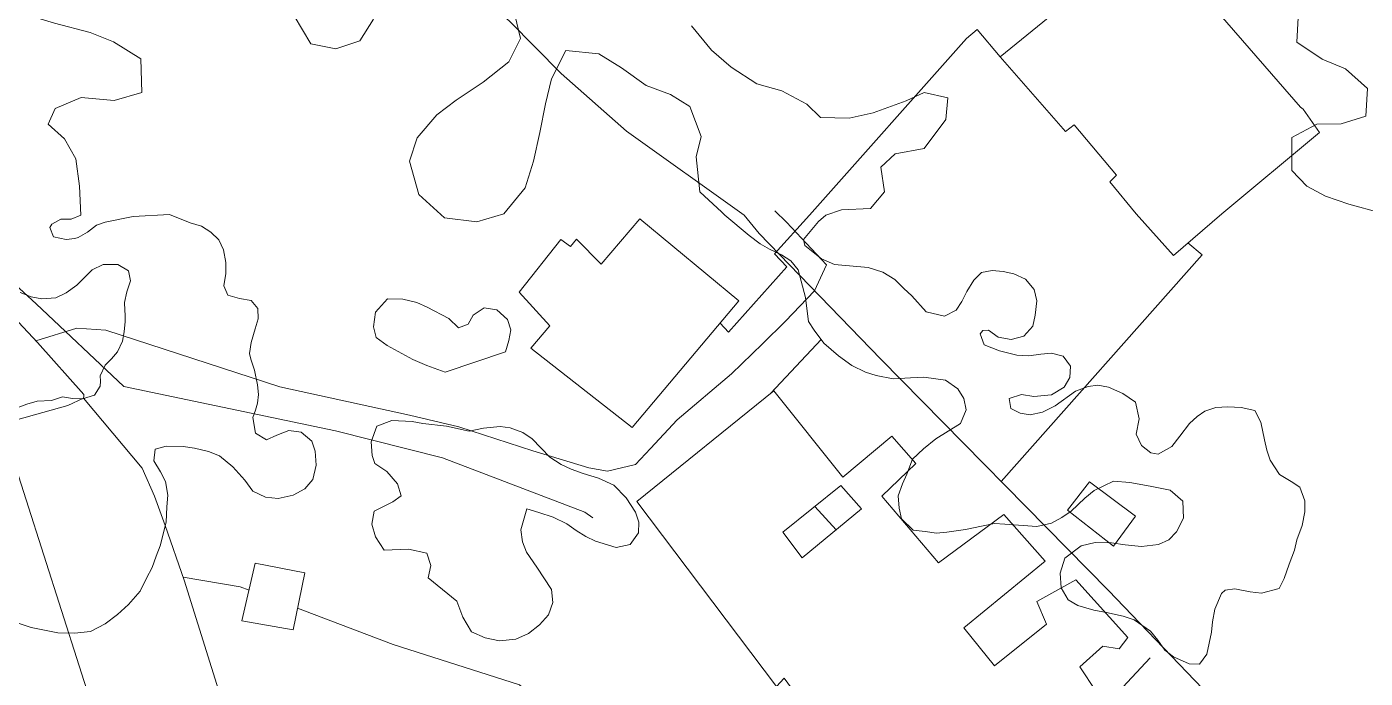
# Model space of a CAD drawing. Header units: metres. Extents: x 4652992 to 4879070, y 2074171 to 2309877.
# Drawn here: x 4654504.2 to 4654568.7, y 2308551 to 2308582.4 of the extents above; entities that cross this region are included whole.
import ezdxf

# ---------------------------------------------------------------- set-up
doc = ezdxf.new("R2010")
doc.units = ezdxf.units.M
doc.header["$MEASUREMENT"] = 0
doc.linetypes.add('DGN Style 3', pattern=[92.779933, 66.271381, -26.508552])
for name, color, linetype, lineweight in [('Level 1', 2, 'Continuous', 0), ('Level 18', 5, 'Continuous', 0), ('Level 20', 30, 'DGN Style 3', 0), ('Level 30', 5, 'Continuous', 0), ('Level 31', 38, 'Continuous', 0), ('Level 35', 4, 'Continuous', 0), ('Level 37', 3, 'Continuous', 0), ('Level 38', 3, 'Continuous', 0), ('Level 40', 1, 'Continuous', 0)]:
    doc.layers.add(name, color=color, linetype=linetype, lineweight=lineweight)

msp = doc.modelspace()

# ---------------------------------------------------------------- linework, layer by layer
at = {"layer": 'Level 1'}
for points in [[(4654538.739633, 2308573.345055, 1326.227592), (4654533.07319, 2308577.392842, 1325.590092), (4654529.918014, 2308580.172119, 1325.452592), (4654527.435478, 2308582.692845, 1325.402592), (4654523.896122, 2308585.837703, 1325.077592), (4654521.615042, 2308587.46486, 1324.890092), (4654519.548864, 2308588.543784, 1324.790092), (4654517.762711, 2308589.410228, 1324.652592), (4654515.534105, 2308590.893869, 1324.577592), (4654511.736345, 2308594.08666, 1324.415092), (4654509.832851, 2308595.590264, 1324.327592), (4654507.506685, 2308596.984977, 1324.140092), (4654505.155471, 2308598.250555, 1323.990092), (4654503.408603, 2308599.457543, 1323.890092), (4654500.721721, 2308601.61483, 1323.765092), (4654491.300866, 2308609.907749, 1323.477592), (4654490.455669, 2308610.816612, 1323.602592), (4654489.351459, 2308611.505658, 1323.602592), (4654488.357452, 2308612.765944, 1323.602592)], [(4654558.205419, 2308522.096001, 1332), (4654559.118448, 2308523.317628, 1331), (4654560.421105, 2308524.460633, 1330), (4654563.075382, 2308526.911469, 1329), (4654565.722792, 2308529.758935, 1328.3), (4654566.083876, 2308530.507221, 1328.12), (4654566.556238, 2308532.106171, 1327.98), (4654567.146722, 2308535.08041, 1328), (4654566.023103, 2308544.489733, 1327.04), (4654565.025859, 2308546.761457, 1326.96), (4654564.482387, 2308547.412974, 1326.96), (4654562.354135, 2308548.94766, 1327), (4654556.295276, 2308555.257094, 1326.68), (4654545.325048, 2308566.414119, 1326.36), (4654539.462425, 2308572.454543, 1326.26), (4654538.739633, 2308573.345055, 1326.227592)]]:
    msp.add_polyline3d(points, dxfattribs=at)
at = {"layer": 'Level 18', "color": 30}
msp.add_polyline3d([(4654498.937389, 2308573.345031, 1333.351292), (4654504.67564, 2308567.215439, 1335.201292), (4654506.92013, 2308564.70694, 1335.811292), (4654506.922525, 2308564.610017, 1335.811292), (4654506.897949, 2308564.534975, 1335.811292), (4654506.151546, 2308564.181671, 1335.821292), (4654495.747807, 2308561.274162, 1335.951292), (4654490.684373, 2308559.893348, 1336.263453), (4654484.686182, 2308558.06469, 1337.068613)], dxfattribs=at)
at = {"layer": 'Level 20', "extrusion": (-0.0972816111900718, -0.671144023715534, 0.7349163133004917), "elevation": -2001188.999948, "flags": 128}
msp.add_lwpolyline([(4275210.928289, 2170650.926448), (4275213.715671, 2170650.837973), (4275214.164465, 2170650.703972)], dxfattribs=at)
at = {"layer": 'Level 20', "linetype": 'Continuous'}
for points in [[(4654504.602849, 2308567.293194, 1335.177825), (4654506.583624, 2308567.903421, 1334.937825), (4654507.971669, 2308567.798618, 1334.617825), (4654516.36291, 2308565.081531, 1332.697825), (4654522.614665, 2308563.701042, 1331.497825), (4654524.991473, 2308563.139903, 1330.897825), (4654528.550556, 2308561.983451, 1329.017825), (4654531.256635, 2308561.173017, 1327.977825), (4654532.151077, 2308561.012565, 1327.337825), (4654533.506487, 2308561.336219, 1327.097825), (4654534.223598, 2308562.105472, 1327.097825), (4654535.509267, 2308563.481509, 1327.177825), (4654538.138427, 2308565.702441, 1327.097825), (4654539.631896, 2308567.147129, 1327.057825), (4654540.741384, 2308568.236985, 1326.917825), (4654542.136223, 2308569.699654, 1326.305608), (4654542.705186, 2308570.95469, 1326.405608), (4654540.773907, 2308573.008191, 1326.445608), (4654540.220991, 2308573.548838, 1326.585608)], [(4654532.536872, 2308480.159748, 1346.79442), (4654530.47426, 2308486.512024, 1345.53442), (4654527.350989, 2308496.60668, 1344.17442), (4654524.550692, 2308504.454575, 1343.63442), (4654521.160163, 2308516.34854, 1342.09442), (4654518.294688, 2308525.579173, 1341.49442), (4654516.712979, 2308529.837527, 1340.77442), (4654516.508512, 2308532.338892, 1340.57442), (4654516.415537, 2308534.085332, 1340.43442), (4654516.236964, 2308539.427599, 1339.85442), (4654515.045647, 2308545.235573, 1338.77442), (4654511.753187, 2308555.755312, 1337.45442), (4654510.835112, 2308558.393913, 1337.07442), (4654510.312808, 2308559.812308, 1336.87442), (4654509.726339, 2308561.151116, 1336.35442), (4654506.891845, 2308564.532086, 1335.811374)], [(4654517.214338, 2308554.405872, 1336.787441), (4654521.830336, 2308552.668642, 1335.811983), (4654527.907173, 2308550.714255, 1334.851983), (4654532.054425, 2308547.119836, 1334.451983), (4654534.770033, 2308544.967411, 1334.071983), (4654538.538535, 2308543.927226, 1332.151983), (4654542.030845, 2308543.039503, 1331.151983), (4654545.71547, 2308541.970614, 1330.171983), (4654547.285755, 2308541.712174, 1329.731983), (4654549.326953, 2308542.877234, 1328.811983), (4654554.79524, 2308548.239253, 1327.291983), (4654558.314231, 2308552.012121, 1326.691983)]]:
    msp.add_polyline3d(points, dxfattribs=at)
at = {"layer": 'Level 30', "color": 1, "extrusion": (-0.0236119446566735, 0.0720580359851887, 0.997120913189312), "elevation": 57781.720168, "flags": 128}
msp.add_lwpolyline([(-5142012.503828, -742177.122879), (-5142009.656478, -742175.935983), (-5142008.580566, -742178.416349)], dxfattribs=at)
at = {"layer": 'Level 30', "color": 1}
for points in [[(4654557.635044, 2308573.413332, 1337.462025), (4654556.371649, 2308574.951537, 1337.50564), (4654556.691452, 2308575.274643, 1337.50564), (4654554.649551, 2308577.702195, 1337.48689), (4654554.235673, 2308577.375109, 1337.44314), (4654551.07405, 2308580.966889, 1337.41814), (4654558.360785, 2308586.893797, 1337.45564), (4654559.536999, 2308585.475761, 1340.17439), (4654565.549746, 2308578.540598, 1340.18064), (4654565.687741, 2308578.453921, 1337.78064), (4654566.471915, 2308577.330648, 1337.64314), (4654561.764864, 2308573.409366, 1337.560106)], [(4654533.347368, 2308563.121235, 1328.488711), (4654528.457764, 2308566.930425, 1328.903711), (4654529.375438, 2308568.00555, 1328.938711), (4654527.893258, 2308569.638538, 1328.138711), (4654529.910117, 2308572.171272, 1327.903711), (4654530.374094, 2308571.840179, 1327.978711), (4654530.652575, 2308572.189598, 1327.973711), (4654531.852375, 2308570.982337, 1329.143711), (4654533.720175, 2308573.170185, 1328.898711), (4654538.489347, 2308569.215161, 1328.793711), (4654533.347368, 2308563.121235, 1328.488711)], [(4654542.485957, 2308548.560452, 1329.733945), (4654540.669434, 2308551.037686, 1329.613945), (4654540.292339, 2308550.641849, 1329.353945), (4654533.56226, 2308559.545953, 1328.913945), (4654540.171736, 2308564.874002, 1328.653945), (4654543.494072, 2308560.714137, 1328.773945), (4654545.854675, 2308562.704203, 1328.513945), (4654547.008243, 2308561.380418, 1328.563945), (4654545.381763, 2308559.806331, 1328.893945), (4654548.106676, 2308556.591752, 1328.933945), (4654551.256364, 2308558.921277, 1328.503945), (4654553.252196, 2308556.67225, 1328.833945), (4654549.335227, 2308553.456845, 1329.293945), (4654550.809937, 2308551.635373, 1329.343945), (4654553.318481, 2308553.642093, 1329.003945), (4654552.849061, 2308554.729609, 1328.743945), (4654554.7269, 2308555.78061, 1328.653945), (4654557.234949, 2308552.992749, 1328.693945), (4654556.808009, 2308552.445936, 1328.723945), (4654556.021512, 2308552.582963, 1328.833945), (4654554.925782, 2308551.589932, 1329.053945), (4654555.707569, 2308550.394722, 1329.143945)]]:
    msp.add_polyline3d(points, dxfattribs=at)
msp.add_3dface([(4654544.392509, 2308559.19189, 1329.193945), (4654541.537184, 2308556.832023, 1329.903945), (4654540.611662, 2308558.077291, 1329.823945), (4654543.40103, 2308560.321662, 1328.813945)], dxfattribs=at)
at = {"layer": 'Level 31'}
for points in [[(4654556.544858, 2308557.391365, 1328.701983), (4654554.329375, 2308559.132582, 1328.811983), (4654555.382341, 2308560.501422, 1329.221983), (4654557.599866, 2308558.840769, 1329.191983)], [(4654514.532319, 2308553.805032, 1338.901983), (4654515.180601, 2308556.57878, 1338.891983), (4654517.55968, 2308556.114123, 1338.831983), (4654517.004564, 2308553.368218, 1338.874214)]]:
    msp.add_3dface(points, dxfattribs=at)
at = {"layer": 'Level 35'}
for p, q in [((4654540.014963, 2308564.747624, 1327.831983), (4654542.463595, 2308567.362187, 1327.531983)), ((4654543.168809, 2308558.180527, 1329.203944), (4654542.139859, 2308559.306902, 1329.273944))]:
    msp.add_line(p, q, dxfattribs=at)
at = {"layer": 'Level 37'}
msp.add_line((4654541.887929, 2308573.345058, 1329.095047), (4654549.45326, 2308581.850757, 1333.396386), dxfattribs=at)
at = {"layer": 'Level 37', "elevation": 1333.396386, "flags": 128}
msp.add_lwpolyline([(4654549.45326, 2308581.850757), (4654549.964449, 2308582.291648), (4654551.07405, 2308580.966889)], dxfattribs=at)
at = {"layer": 'Level 37', "extrusion": (-0.183868182548229, -0.3956906831441317, 0.8997896280349877), "elevation": -1768105.01438, "flags": 128}
msp.add_lwpolyline([(3248255.241742, 3649238.572722), (3248259.427983, 3649254.111634), (3248258.560319, 3649254.372177)], dxfattribs=at)
at = {"layer": 'Level 37'}
for points in [[(4654499.964975, 2308573.345032, 1335.489651), (4654504.620689, 2308569.078863, 1335.949651), (4654508.843053, 2308565.082903, 1336.789651), (4654519.044259, 2308562.947941, 1333.629651), (4654524.199451, 2308561.659766, 1332.849651), (4654531.06414, 2308559.038772, 1332.069651), (4654531.448551, 2308558.763044, 1332.049651)], [(4654541.887929, 2308573.345057, 1329.095047), (4654540.204647, 2308571.485689, 1328.175047), (4654540.79249, 2308570.847929, 1328.215047), (4654537.978625, 2308567.699423, 1328.065047), (4654537.577535, 2308568.134543, 1328.025047)]]:
    msp.add_polyline3d(points, dxfattribs=at)
at = {"layer": 'Level 38'}
msp.add_polyline3d([(4654466.114516, 2308549.810089, 1340.402739), (4654468.110146, 2308550.247242, 1340.492739), (4654467.567695, 2308552.550725, 1340.362739), (4654476.111766, 2308554.8464, 1340.292739), (4654485.898102, 2308557.558509, 1340.172739), (4654503.287165, 2308562.299778, 1340.072739), (4654509.245852, 2308543.633003, 1341.062739), (4654520.932816, 2308504.623381, 1346.182739), (4654525.51054, 2308488.85225, 1347.922739), (4654530.059851, 2308474.379109, 1350.542739), (4654511.385427, 2308468.929381, 1350.902739), (4654489.014532, 2308463.048098, 1349.822739), (4654455.24508, 2308453.977038, 1347.202739), (4654453.573736, 2308460.315587, 1347.222739)], dxfattribs=at)
at = {"layer": 'Level 40', "color": 3}
for points in [[(4654503.591473, 2308583.31805, 1330.424504), (4654504.534685, 2308582.879701, 1330.487004), (4654505.507421, 2308582.593928, 1330.574504), (4654507.213187, 2308582.145863, 1330.774504), (4654508.339447, 2308581.699908, 1330.899504), (4654509.656205, 2308580.876178, 1330.999504), (4654509.712305, 2308579.258921, 1331.187004), (4654508.372775, 2308578.875149, 1331.324504), (4654506.791008, 2308579.010455, 1331.474504), (4654505.528662, 2308578.480659, 1331.999504), (4654505.197999, 2308577.725387, 1332.624504), (4654505.9853, 2308577.026194, 1333.687004), (4654506.535427, 2308576.054885, 1334.399504), (4654506.701466, 2308574.73334, 1335.049504), (4654506.776655, 2308573.345036, 1334.669068)], [(4654520.883024, 2308582.790102, 1328.221386), (4654520.223413, 2308581.744323, 1328.121386), (4654519.059368, 2308581.355777, 1328.008886), (4654517.863047, 2308581.590872, 1327.958886), (4654517.049279, 2308582.938595, 1327.921386)], [(4654537.803608, 2308573.345055, 1328.62901), (4654537.664432, 2308573.492956, 1328.621386), (4654536.599343, 2308574.472897, 1328.608886), (4654536.427227, 2308576.147775, 1328.658886), (4654536.671457, 2308577.13312, 1328.733886), (4654536.121947, 2308578.57774, 1328.696386), (4654535.195871, 2308579.149274, 1328.646386), (4654534.024461, 2308579.592569, 1328.608886), (4654532.82105, 2308580.445228, 1328.671386), (4654531.731188, 2308581.109832, 1328.796386), (4654530.144672, 2308581.278416, 1328.658886), (4654529.460287, 2308579.917299, 1328.608886), (4654529.159696, 2308578.704567, 1328.608886), (4654528.897093, 2308577.322012, 1328.608886), (4654528.584115, 2308575.951611, 1328.596386), (4654528.182913, 2308574.656049, 1328.596386), (4654527.15217, 2308573.405277, 1328.571386), (4654525.855928, 2308573.021852, 1328.421386), (4654524.300862, 2308573.209624, 1328.333886), (4654523.059325, 2308574.339244, 1328.196386), (4654522.604026, 2308575.948567, 1328.158886), (4654522.986579, 2308577.061195, 1328.171386), (4654523.929373, 2308578.172529, 1328.208886), (4654524.853795, 2308578.886653, 1328.233886), (4654526.16201, 2308579.749161, 1328.346386), (4654527.394526, 2308580.737039, 1328.546386), (4654527.965914, 2308581.857657, 1328.633886), (4654527.687476, 2308582.995888, 1328.658886)], [(4654569.411515, 2308573.461571, 1338.86391), (4654567.877151, 2308573.880314, 1338.37439), (4654566.754016, 2308574.257649, 1338.16189), (4654565.868079, 2308574.737073, 1337.98689), (4654565.132062, 2308575.498997, 1337.88689), (4654565.132868, 2308577.092244, 1337.89939), (4654566.350126, 2308577.727926, 1338.11189), (4654567.517142, 2308577.738359, 1338.23689), (4654568.696825, 2308578.117537, 1338.34939), (4654568.791109, 2308579.449204, 1338.62439), (4654567.73067, 2308580.395668, 1338.77439), (4654566.601335, 2308580.854171, 1338.79939), (4654565.378576, 2308581.680472, 1338.92439), (4654565.43534, 2308582.861851, 1339.14939)], [(4654536.205068, 2308582.467013, 1330.346386), (4654537.169684, 2308581.297104, 1330.471386), (4654538.114961, 2308580.479951, 1330.671386), (4654539.356084, 2308579.671745, 1330.908886), (4654540.552543, 2308579.329512, 1331.146386), (4654541.755678, 2308578.69113, 1331.408886), (4654542.423759, 2308578.047964, 1331.933886), (4654543.802377, 2308578.00987, 1332.333886), (4654544.960296, 2308578.266012, 1332.971386), (4654546.545846, 2308578.847396, 1333.446386), (4654547.420307, 2308579.25226, 1333.733886), (4654548.559992, 2308579.004053, 1333.883886), (4654548.460622, 2308577.95698, 1333.833886), (4654547.417493, 2308576.54854, 1333.533886), (4654546.020364, 2308576.296562, 1333.221386), (4654545.328751, 2308575.660147, 1332.583886), (4654545.512841, 2308574.464352, 1332.133886), (4654544.834028, 2308573.664192, 1331.421386), (4654543.430361, 2308573.601224, 1330.783886), (4654542.66939, 2308573.345058, 1330.335958)], [(4654506.776655, 2308573.345036, 1334.669068), (4654506.304993, 2308573.157053, 1334.829068), (4654505.800649, 2308573.145096, 1334.989068), (4654505.373684, 2308572.907243, 1335.069068), (4654505.283057, 2308572.749757, 1335.089068), (4654505.447115, 2308572.304007, 1335.009068), (4654506.06275, 2308572.171269, 1334.859068), (4654506.488592, 2308572.224292, 1334.749068), (4654506.64831, 2308572.262275, 1334.689068), (4654507.097281, 2308572.52757, 1334.469068), (4654507.531159, 2308572.868539, 1334.319068), (4654507.941134, 2308573.009164, 1334.056007)], [(4654507.941134, 2308573.009164, 1334.056007), (4654509.293087, 2308573.278044, 1333.624504), (4654511.051291, 2308573.373433, 1333.099504), (4654512.032679, 2308572.96847, 1332.905541)], [(4654542.66939, 2308573.345058, 1330.335958), (4654542.32786, 2308573.037518, 1330.055958), (4654541.603054, 2308572.163789, 1329.705958), (4654541.659095, 2308571.875937, 1329.615958), (4654542.462105, 2308571.232314, 1329.475958), (4654543.094499, 2308570.974253, 1329.425958), (4654544.722305, 2308570.82592, 1329.425958), (4654545.424585, 2308570.593338, 1329.535958), (4654546.003883, 2308570.241289, 1329.605958), (4654546.428842, 2308569.80898, 1329.715958), (4654546.823431, 2308569.456217, 1329.865958), (4654547.51704, 2308568.682087, 1329.955958), (4654548.401561, 2308568.475083, 1330.195958), (4654548.954963, 2308568.761257, 1330.545958), (4654549.22538, 2308569.181463, 1330.815958), (4654549.47901, 2308569.670176, 1330.815958), (4654549.80771, 2308570.207583, 1331.085958), (4654550.172456, 2308570.583112, 1331.365958), (4654550.697944, 2308570.672538, 1331.765958), (4654551.232315, 2308570.622165, 1331.785958), (4654551.745199, 2308570.511542, 1331.775958), (4654552.299315, 2308570.262253, 1331.755958), (4654552.716368, 2308569.758652, 1331.735958), (4654552.84302, 2308569.212248, 1331.665958), (4654552.769151, 2308568.522548, 1331.605958), (4654552.649854, 2308567.988639, 1331.595958), (4654552.216702, 2308567.522426, 1331.385958), (4654551.609227, 2308567.353355, 1331.255958), (4654550.976331, 2308567.465532, 1331.005958), (4654550.52297, 2308567.806639, 1330.755958), (4654550.239485, 2308567.794787, 1330.755958), (4654550.112056, 2308567.619504, 1330.805958), (4654550.316248, 2308567.096929, 1331.115958), (4654551.054084, 2308566.808014, 1331.145958), (4654551.890945, 2308566.60318, 1331.145958), (4654552.468778, 2308566.567765, 1331.205958), (4654553.040196, 2308566.647284, 1331.275958), (4654553.55531, 2308566.690283, 1331.395958), (4654554.118321, 2308566.552626, 1331.505958), (4654554.474134, 2308566.062234, 1331.485958), (4654554.440771, 2308565.517901, 1331.435958), (4654554.159979, 2308565.051268, 1331.385958), (4654553.558668, 2308564.694321, 1331.215958), (4654552.705494, 2308564.610688, 1330.965958), (4654552.11507, 2308564.697482, 1330.715958), (4654551.513521, 2308564.519023, 1330.665958), (4654551.596962, 2308564.030603, 1330.845958), (4654552.036253, 2308563.806081, 1331.015958), (4654552.521975, 2308563.717538, 1331.205958), (4654553.120806, 2308563.847919, 1331.405958), (4654553.728782, 2308564.162875, 1331.565958), (4654554.710888, 2308564.859446, 1331.935958), (4654555.322811, 2308565.084332, 1332.125958), (4654555.780143, 2308565.156016, 1333.245958), (4654556.300944, 2308565.059832, 1333.245958), (4654556.996828, 2308564.748561, 1333.245958), (4654557.607703, 2308564.342774, 1333.305958), (4654557.776891, 2308563.532475, 1333.345958), (4654557.641755, 2308562.787799, 1333.365958), (4654557.888248, 2308562.251011, 1333.625958), (4654558.335193, 2308561.896694, 1334.005958), (4654558.688616, 2308561.836604, 1334.545958), (4654559.358545, 2308562.191898, 1334.345958), (4654559.741397, 2308562.689702, 1334.345958), (4654560.197492, 2308563.300681, 1334.765958), (4654560.576283, 2308563.63815, 1334.985958), (4654560.937827, 2308563.898731, 1335.225958), (4654561.471618, 2308564.073806, 1335.525958), (4654562.053895, 2308564.109457, 1335.625958), (4654562.701905, 2308564.082569, 1335.725958), (4654563.356203, 2308563.941478, 1335.565958), (4654563.641445, 2308563.364091, 1335.225958), (4654563.818951, 2308562.519756, 1335.025958), (4654563.931947, 2308562.027876, 1335.025958), (4654564.094041, 2308561.54153, 1335.025958), (4654564.544631, 2308560.847883, 1334.905958), (4654565.108439, 2308560.516729, 1334.605958), (4654565.523533, 2308560.233765, 1334.405958), (4654565.761096, 2308559.586054, 1334.225958), (4654565.768998, 2308559.052352, 1334.025958), (4654565.635892, 2308558.387845, 1333.725958), (4654565.385925, 2308557.700174, 1333.525958), (4654565.26033, 2308557.21138, 1333.525958), (4654565.010363, 2308556.523709, 1333.525958), (4654564.775612, 2308555.832757, 1333.005958), (4654564.524838, 2308555.354835, 1332.485958), (4654563.677794, 2308555.134461, 1331.925958), (4654563.134878, 2308555.203171, 1331.745958), (4654562.385835, 2308555.348572, 1331.685958), (4654561.921838, 2308555.271295, 1331.425958), (4654561.7435, 2308555.116298, 1330.845958), (4654561.430637, 2308554.361584, 1330.285958), (4654561.311329, 2308553.758586, 1330.085958), (4654561.261815, 2308553.253386, 1330.085958), (4654561.039027, 2308552.189067, 1329.565958), (4654560.693506, 2308551.715455, 1329.305958), (4654560.185891, 2308551.72819, 1329.285958), (4654559.432591, 2308552.067963, 1329.265958), (4654559.024395, 2308552.381682, 1329.265958), (4654558.672808, 2308552.876647, 1329.305958), (4654558.32264, 2308553.306823, 1329.405958), (4654557.53465, 2308553.84753, 1329.565958), (4654557.01588, 2308554.023881, 1329.665958), (4654556.209421, 2308554.197785, 1329.925958), (4654555.597323, 2308554.313655, 1330.165958), (4654554.819877, 2308554.545787, 1330.225958), (4654554.352236, 2308554.80784, 1330.085958), (4654554.021345, 2308555.39507, 1330.025958), (4654553.971855, 2308556.098952, 1330.025958), (4654554.198289, 2308556.82394, 1330.005958), (4654554.984273, 2308557.412146, 1330.105958), (4654555.658459, 2308557.573068, 1330.185958), (4654556.453763, 2308557.562781, 1330.305958), (4654557.099742, 2308557.455726, 1330.465958), (4654557.896465, 2308557.380649, 1330.885958), (4654558.715915, 2308557.478004, 1330.825958), (4654559.214405, 2308557.709055, 1330.805958), (4654559.584878, 2308558.080559, 1331.085958), (4654559.910926, 2308558.751824, 1331.345958), (4654559.885583, 2308559.563347, 1331.485958), (4654559.27187, 2308560.098716, 1331.285958), (4654558.3098, 2308560.290054, 1331.065958), (4654557.329063, 2308560.469296, 1331.025958), (4654556.544107, 2308560.525714, 1331.025958), (4654555.61489, 2308560.081243, 1330.945958), (4654555.164887, 2308559.710767, 1330.885958), (4654554.497183, 2308559.080934, 1330.785958), (4654554.045761, 2308558.775249, 1330.745958), (4654553.555588, 2308558.510162, 1330.705958), (4654552.84752, 2308558.340425, 1330.685958), (4654551.31149, 2308558.462077, 1330.485958), (4654550.807324, 2308558.490188, 1330.385958), (4654550.173919, 2308558.368836, 1330.345958), (4654549.416753, 2308558.193566, 1330.365958), (4654548.510874, 2308558.066485, 1330.425958), (4654548.008128, 2308558.029806, 1330.425958), (4654547.465212, 2308558.098516, 1330.425958), (4654546.891864, 2308558.173788, 1330.385958), (4654546.32725, 2308558.71469, 1330.265958), (4654546.217703, 2308559.221948, 1330.205958), (4654546.162735, 2308559.830284, 1330.185958), (4654546.369891, 2308560.398217, 1330.165958), (4654546.586783, 2308560.867324, 1330.125958), (4654546.858865, 2308561.582469, 1330.085958), (4654547.385561, 2308562.081497, 1330.085958), (4654547.973123, 2308562.5674, 1330.085958), (4654549.176036, 2308563.307518, 1330.085958), (4654549.43432, 2308563.961153, 1330.085958), (4654549.335122, 2308564.514543, 1330.085958), (4654549.04095, 2308564.981006, 1330.025958), (4654548.448741, 2308565.39889, 1329.905958), (4654547.396792, 2308565.545125, 1329.725958), (4654546.750201, 2308565.507222, 1329.685958), (4654545.925883, 2308565.45928, 1329.685958), (4654545.100758, 2308565.621087, 1329.665958), (4654544.593755, 2308565.77878, 1329.645958), (4654543.931752, 2308566.098866, 1329.565958), (4654543.285577, 2308566.560629, 1329.505958), (4654542.579148, 2308567.180476, 1329.345958), (4654542.111311, 2308567.797237, 1329.225958), (4654541.840673, 2308568.226383, 1329.165958), (4654541.764497, 2308568.847782, 1329.215958), (4654541.691389, 2308569.382472, 1329.165958), (4654541.346882, 2308570.713533, 1329.035958), (4654540.9866, 2308571.147983, 1328.975958), (4654540.536441, 2308571.43154, 1328.925958), (4654539.962819, 2308571.701179, 1328.895958), (4654539.509204, 2308571.969266, 1328.755958), (4654538.980271, 2308572.367108, 1328.695958), (4654537.803608, 2308573.345055, 1328.625958)], [(4654512.032679, 2308572.96847, 1332.905541), (4654512.579005, 2308572.810443, 1332.905541), (4654513.041508, 2308572.52565, 1332.975541), (4654513.421094, 2308572.154129, 1333.045541), (4654513.640853, 2308571.67223, 1333.165541), (4654513.761588, 2308571.066841, 1333.375541), (4654513.754021, 2308570.52935, 1333.595541), (4654513.655139, 2308569.939126, 1333.855541), (4654513.8572, 2308569.485182, 1333.915541), (4654514.412828, 2308569.333197, 1333.845541), (4654514.980363, 2308569.23497, 1333.715541), (4654515.307542, 2308568.842562, 1333.745541), (4654515.317782, 2308568.349511, 1334.065541), (4654515.172611, 2308567.873874, 1334.405541), (4654514.986613, 2308567.213921, 1334.465541), (4654514.901341, 2308566.685137, 1334.905541), (4654514.95751, 2308566.399441, 1335.665541), (4654515.145962, 2308565.884058, 1335.745541), (4654515.290186, 2308565.169, 1335.915541), (4654515.331732, 2308564.709431, 1336.305541), (4654515.279577, 2308564.294206, 1336.865541), (4654515.195427, 2308563.950251, 1337.245541), (4654515.054672, 2308563.602408, 1337.805541), (4654515.196289, 2308562.839632, 1338.005541), (4654515.716194, 2308562.526369, 1337.965541), (4654516.209862, 2308562.741794, 1337.745541), (4654516.79564, 2308562.977592, 1337.625541), (4654517.389379, 2308562.889809, 1337.575541), (4654517.897267, 2308562.450392, 1337.625541), (4654518.062122, 2308561.972283, 1337.785541), (4654518.118542, 2308561.292249, 1338.065541), (4654517.944344, 2308560.613659, 1338.175541), (4654517.558456, 2308560.165783, 1338.175541), (4654516.997071, 2308559.860353, 1338.245541), (4654516.273689, 2308559.686411, 1338.415541), (4654515.674847, 2308559.751154, 1338.565541), (4654515.062832, 2308560.044043, 1338.835541), (4654514.680967, 2308560.585035, 1338.795541), (4654514.104097, 2308561.216351, 1338.805541), (4654513.456108, 2308561.742302, 1339.145541), (4654512.923391, 2308561.961768, 1339.585541), (4654512.248653, 2308562.115295, 1339.865541), (4654511.694618, 2308562.202564, 1339.865541), (4654510.87605, 2308562.210077, 1339.975541), (4654510.350388, 2308562.065923, 1340.275541), (4654510.290414, 2308561.507544, 1340.515541), (4654510.609775, 2308560.971983, 1340.795541), (4654510.851539, 2308560.517525, 1340.805541), (4654510.966265, 2308559.849059, 1340.865541), (4654510.915593, 2308559.296722, 1341.015541), (4654510.877297, 2308558.548596, 1341.155541), (4654510.593432, 2308557.410854, 1341.495541), (4654510.403455, 2308556.912692, 1341.885541), (4654510.210871, 2308556.366812, 1342.205541), (4654509.938085, 2308555.854318, 1342.205541), (4654509.62288, 2308555.222223, 1342.325541), (4654509.061856, 2308554.594851, 1342.605541), (4654508.540752, 2308554.111756, 1342.865541), (4654507.947047, 2308553.660409, 1343.115541), (4654507.243642, 2308553.28904, 1343.325541), (4654506.470568, 2308553.214324, 1343.335541), (4654505.653702, 2308553.229517, 1343.335541), (4654504.381027, 2308553.487826, 1343.335541), (4654503.746898, 2308553.680877, 1343.175541)], [(4654503.703379, 2308564.054305, 1341.595541), (4654504.167441, 2308564.243927, 1341.485541), (4654504.6686, 2308564.385317, 1341.405541), (4654505.353762, 2308564.422661, 1341.345541), (4654505.892128, 2308564.588215, 1341.345541), (4654506.376058, 2308564.508014, 1341.245541), (4654506.843196, 2308564.495808, 1341.065541), (4654507.430566, 2308564.666889, 1340.915541), (4654507.703243, 2308565.106987, 1340.565541), (4654507.723875, 2308565.343938, 1340.115541), (4654507.694705, 2308565.607719, 1339.655541), (4654507.950589, 2308566.115811, 1339.615541), (4654508.250953, 2308566.42924, 1339.285541), (4654508.530217, 2308566.755266, 1338.785541), (4654508.772601, 2308567.274315, 1338.655541), (4654508.865365, 2308567.729065, 1338.365541), (4654508.911731, 2308568.226005, 1337.875541), (4654508.906267, 2308568.524908, 1337.405541), (4654508.888896, 2308568.770052, 1336.925541), (4654508.875941, 2308569.142989, 1336.495541), (4654508.989914, 2308569.657539, 1336.495541), (4654509.168093, 2308570.174338, 1335.965541), (4654509.070847, 2308570.670056, 1335.705541), (4654508.556841, 2308570.974, 1335.705541), (4654507.846381, 2308570.96625, 1335.775541), (4654507.319705, 2308570.709663, 1335.935541), (4654506.574351, 2308569.969148, 1336.375541), (4654506.061862, 2308569.596849, 1336.625541), (4654505.570691, 2308569.356746, 1336.865541), (4654504.885529, 2308569.319401, 1337.025541), (4654504.372898, 2308569.413837, 1337.135541), (4654503.851979, 2308569.614665, 1337.185541)], [(4654524.330776, 2308565.785102, 1332.756783), (4654523.444226, 2308566.105214, 1332.696783), (4654522.774358, 2308566.394745, 1332.596783), (4654521.534766, 2308567.065106, 1332.516783), (4654520.998933, 2308567.454757, 1332.496783), (4654520.873216, 2308567.965648, 1332.456783), (4654520.966444, 2308568.671241, 1332.396783), (4654521.557392, 2308569.317927, 1332.376783), (4654522.285497, 2308569.289991, 1332.356783), (4654522.970964, 2308569.142235, 1332.356783), (4654523.461466, 2308568.907494, 1332.356783), (4654524.504931, 2308568.360041, 1332.416783), (4654524.966131, 2308567.921972, 1332.376783), (4654525.435649, 2308568.094915, 1332.156783), (4654525.675514, 2308568.527003, 1332.076783), (4654526.216606, 2308568.878034, 1331.956783), (4654526.817529, 2308568.780754, 1331.916783), (4654527.336233, 2308568.314164, 1331.876783), (4654527.495841, 2308567.812093, 1331.916783), (4654527.398024, 2308567.301007, 1332.036783), (4654527.244232, 2308566.753606, 1332.176783), (4654524.330776, 2308565.785102, 1332.756783)], [(4654523.511662, 2308555.877032, 1336.496783), (4654523.641161, 2308556.45865, 1336.356783), (4654523.442099, 2308557.062936, 1336.176783), (4654522.562881, 2308557.252359, 1336.156783), (4654521.391529, 2308557.199962, 1336.156783), (4654520.965083, 2308557.853237, 1336.036783), (4654520.796339, 2308558.450991, 1335.956783), (4654520.905744, 2308559.085059, 1335.796783), (4654521.800007, 2308559.533993, 1335.556783), (4654522.215292, 2308559.829481, 1335.376783), (4654522.039733, 2308560.396623, 1334.976783), (4654521.520453, 2308560.989698, 1334.916783), (4654520.941711, 2308561.387065, 1334.816783), (4654520.819619, 2308561.766248, 1334.496783), (4654520.758868, 2308562.420936, 1334.256783), (4654521.038782, 2308563.178668, 1334.096783), (4654521.752312, 2308563.45802, 1333.896783), (4654522.741404, 2308563.405325, 1333.836783), (4654523.260215, 2308563.309589, 1333.836783), (4654524.390673, 2308563.178317, 1333.816783), (4654525.482116, 2308562.943171, 1333.756783), (4654526.180133, 2308563.081506, 1333.616783), (4654526.977447, 2308563.166368, 1333.456783), (4654527.469349, 2308563.09247, 1333.316783), (4654528.070418, 2308562.866733, 1333.296783), (4654528.529769, 2308562.575288, 1333.296783), (4654529.380312, 2308561.686284, 1333.296783), (4654529.920392, 2308561.329327, 1333.336783), (4654530.396782, 2308561.114412, 1333.356783), (4654530.982692, 2308560.89194, 1333.396783), (4654531.727007, 2308560.667421, 1333.476783), (4654532.462626, 2308560.332496, 1333.476783), (4654533.057701, 2308559.723091, 1333.476783), (4654533.507649, 2308559.032673, 1333.496783), (4654533.66993, 2308558.548591, 1333.496783), (4654533.651831, 2308558.039212, 1333.496783), (4654533.242655, 2308557.485768, 1333.536783), (4654532.574956, 2308557.340901, 1333.616783), (4654531.576346, 2308557.636247, 1333.716783), (4654531.103364, 2308557.866468, 1333.756783), (4654530.644014, 2308558.157912, 1333.796783), (4654530.19148, 2308558.479968, 1333.856783), (4654529.531655, 2308558.798564, 1334.036783), (4654528.851384, 2308559.025325, 1334.196783), (4654528.270409, 2308559.198613, 1334.236783), (4654527.981445, 2308558.186191, 1334.576783), (4654528.059235, 2308557.608033, 1334.796783), (4654528.248426, 2308557.102114, 1334.816783), (4654528.755602, 2308556.383326, 1334.816783), (4654529.45573, 2308555.318209, 1335.016783), (4654529.519889, 2308554.678828, 1335.556783), (4654529.307779, 2308554.082927, 1335.716783), (4654528.870165, 2308553.61581, 1335.936783), (4654528.345006, 2308553.183594, 1336.236783), (4654527.729246, 2308552.915257, 1336.536783), (4654526.950499, 2308552.842435, 1336.696783), (4654526.264939, 2308552.974096, 1336.716783), (4654525.601707, 2308553.277386, 1336.716783), (4654525.185484, 2308553.976578, 1336.596783), (4654524.895822, 2308554.744743, 1336.476783), (4654523.511662, 2308555.877032, 1336.496783)]]:
    msp.add_polyline3d(points, dxfattribs=at)

doc.saveas('drawing.dxf')
